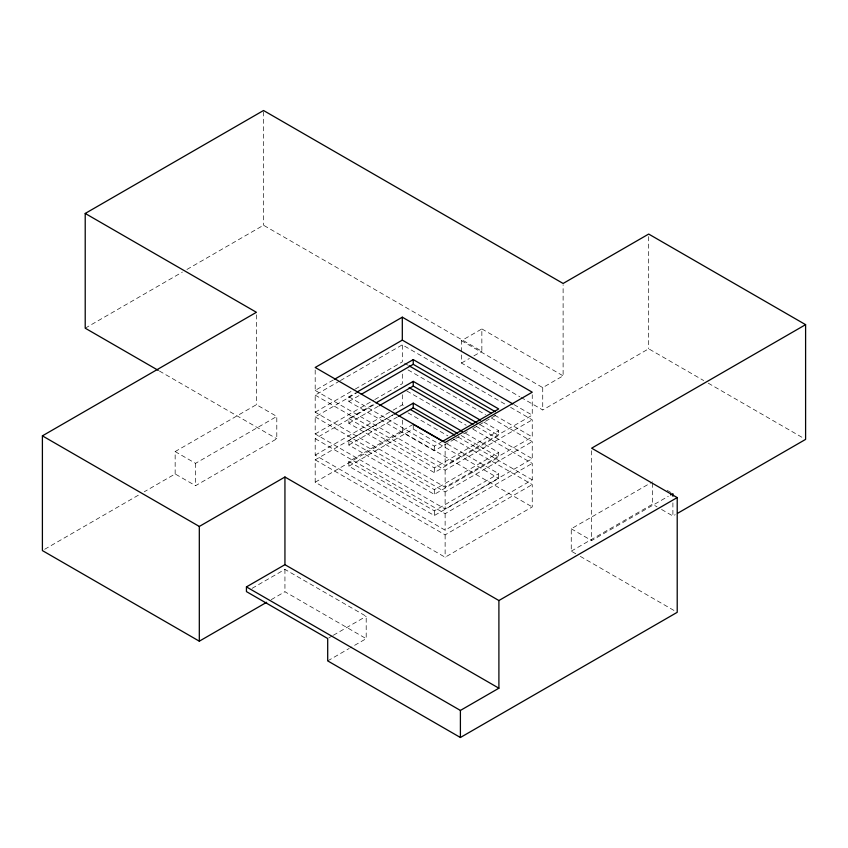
<?xml version="1.0" encoding="UTF-8"?>
<svg xmlns="http://www.w3.org/2000/svg" width="848" height="848" viewBox="0 0 848 848"><rect width="100%" height="100%" fill="white"/><g stroke="black" fill="none" stroke-linecap="round" stroke-linejoin="round"><path stroke-width="0.64" stroke-dasharray="4.24 3.18" d="M85.213 328.187L182.373 272.091M186.942 269.452L263.527 225.239L481.855 351.284L481.855 328.929L461.471 340.695L461.471 363.05L519.845 396.758M175.154 473.947L175.154 451.581L256.414 404.666L276.798 416.442L276.798 438.798L195.538 485.713L175.154 473.947L144.255 491.787M315.191 370.025L315.191 390.419L333.54 379.83M44.69 549.271L139.676 494.426M175.154 451.581L195.538 463.347L276.798 416.442M510.591 407.347L532.247 419.845L532.247 436.911L445.126 487.208L315.191 412.192L315.191 395.126L339.264 381.229M340.408 380.572L402.312 344.829L506.033 404.719M315.191 412.192L354.167 389.688M355.312 389.031L402.312 361.895L402.312 344.829M454.645 439.084L434.314 450.829L348.867 401.486L348.867 396.779L355.641 392.868M491.215 417.926L532.247 441.617L532.247 458.683L445.126 508.98L315.191 433.964L315.191 416.898L356.457 393.08M348.867 401.486L359.033 395.613M315.191 433.964L373.661 400.214M374.805 399.546L402.312 383.667L402.312 373.162M483.89 422.166L498.698 430.72L498.698 435.427L434.314 472.59L348.867 423.258L348.867 418.552L374.837 403.553M472.983 429.173L532.247 463.39L532.247 479.862L445.126 530.159L315.191 455.143L315.191 438.67L374.805 404.252M348.867 423.258L378.229 406.298M461.471 363.05L469.4 358.481M473.926 355.863L481.855 351.284M315.191 455.143L391.999 410.803M393.143 410.146L402.312 404.846L404.591 406.16M465.658 433.413L498.698 452.493L498.698 457.199L434.314 494.363L348.867 445.03L348.867 440.324L392.91 414.884M453.606 439.169L532.247 484.568L532.247 506.934L445.126 557.231L315.191 482.215L315.191 459.849L393.143 414.852M348.867 445.03L397.426 416.983M447.426 444.066L498.698 473.672L498.698 478.378L434.314 515.542L348.867 466.209L348.867 461.503L412.117 424.986M315.191 482.215L402.312 431.918L532.247 506.934M348.867 466.209L413.241 429.035L498.698 478.378M348.867 396.779L434.314 446.122L441.098 442.2M461.471 340.695L542.731 387.61L563.114 375.844L563.114 284.737M455.779 438.437L459.171 436.476M463.686 433.869L468.202 431.261M472.718 428.653L497.564 414.312M348.867 418.552L434.314 467.884L498.698 430.72M315.191 390.419L445.126 465.435L532.247 415.138L532.247 394.744M520.99 397.415L542.731 409.966L648.688 348.793L703.67 380.54M315.191 395.126L445.126 470.152L532.247 419.845M252.1 588.342L284.939 569.379L366.198 616.295L366.198 638.661L350.341 647.808M348.867 440.324L434.314 489.656L498.698 452.493M315.191 416.898L445.126 491.914L532.247 441.617M271.233 599.653L284.939 591.745L366.198 638.661M348.867 461.503L434.314 510.835L498.698 473.672M315.191 438.67L445.126 513.687L532.247 463.39M315.191 459.849L445.126 534.865L532.247 484.568M328.833 637.876L332.225 635.915M333.359 635.258L366.198 616.295M327.699 660.889L349.206 648.466M575.792 553.765L571.255 551.147L571.255 528.792L652.515 481.876M571.255 551.147L652.515 504.231L657.052 506.85M571.255 528.792L591.639 540.558L668.319 496.281M661.578 509.468L672.899 515.997L675.188 514.683M708.25 383.179L803.31 438.066M481.855 328.929L563.114 375.844M667.238 490.377L672.899 493.642M514.015 404.613L532.247 415.138M404.591 363.209L408.015 365.191M494.638 415.202L532.247 436.911M408.015 369.898L485.512 414.64M480.466 424.901L498.698 435.427M476.396 426.438L532.247 458.683M406.87 391.002L466.146 425.219M461.1 435.49L498.698 457.199M458.164 437.091L532.247 479.862M408.015 412.849L447.903 435.872M580.318 556.373L674.934 611.005M159.403 371.021L276.798 438.798M672.899 502.853L672.899 515.997M652.515 483.19L652.515 504.231M648.688 236.613L648.688 348.793M591.639 450.733L591.639 540.558M542.731 387.61L542.731 409.966M445.126 443.769L445.126 465.435M445.126 470.152L445.126 487.208M445.126 491.914L445.126 508.98M445.126 513.687L445.126 530.159M445.126 534.865L445.126 557.231M434.314 446.122L434.314 450.829M434.314 467.884L434.314 472.59M434.314 489.656L434.314 494.363M434.314 510.835L434.314 515.542M413.241 424.329L413.241 429.035M402.312 394.712L402.312 404.846M402.312 420.078L402.312 431.918M284.939 569.379L284.939 591.745M263.527 111.777L263.527 225.239M256.414 314.841L256.414 404.666M195.538 463.347L195.538 485.713"/><path stroke-width="1.27" d="M158.258 370.364L85.213 328.187L85.213 213.452L263.527 110.505L563.114 283.465L648.688 234.059L805.6 324.657L805.6 439.391L677.478 513.358M266.675 602.292L199.312 641.183L42.4 550.585L42.4 435.851L256.414 312.297L85.213 213.452M402.312 317.184L315.191 367.481L445.126 442.497L532.247 392.2L402.312 317.184L402.312 340.122L512.87 403.955M334.684 379.173L402.312 340.122M356.764 392.211L413.241 359.616L498.698 408.948L442.221 441.554M361.29 394.309L413.241 364.322L495.285 411.683M375.971 402.895L413.241 381.377L480.466 420.195M379.363 405.651L413.241 386.084L477.053 422.929M42.4 435.851L199.312 526.449L284.939 477.011L498.9 600.532L677.213 497.585L677.213 612.32L460.4 737.495L327.699 660.889L327.699 638.523L246.439 591.607L246.439 586.901L284.939 564.673L498.9 688.205L498.9 600.532M394.044 414.237L413.241 403.15L462.234 431.441M398.56 416.336L413.241 407.856L457.676 433.508M805.6 324.657L591.639 448.179L677.213 497.585M670.609 494.967L672.899 493.642L672.899 496.271M246.439 586.901L460.4 710.433L498.9 688.205M409.149 365.848L491.215 413.22M409.149 387.61L472.983 424.466M410.294 409.457L454.74 435.119M413.241 424.329L442.868 441.437M460.4 710.433L460.4 737.495M413.241 359.616L413.241 364.322M413.241 381.377L413.241 386.084M413.241 403.15L413.241 407.856M284.939 477.011L284.939 564.673M199.312 526.449L199.312 641.183"/></g></svg>
